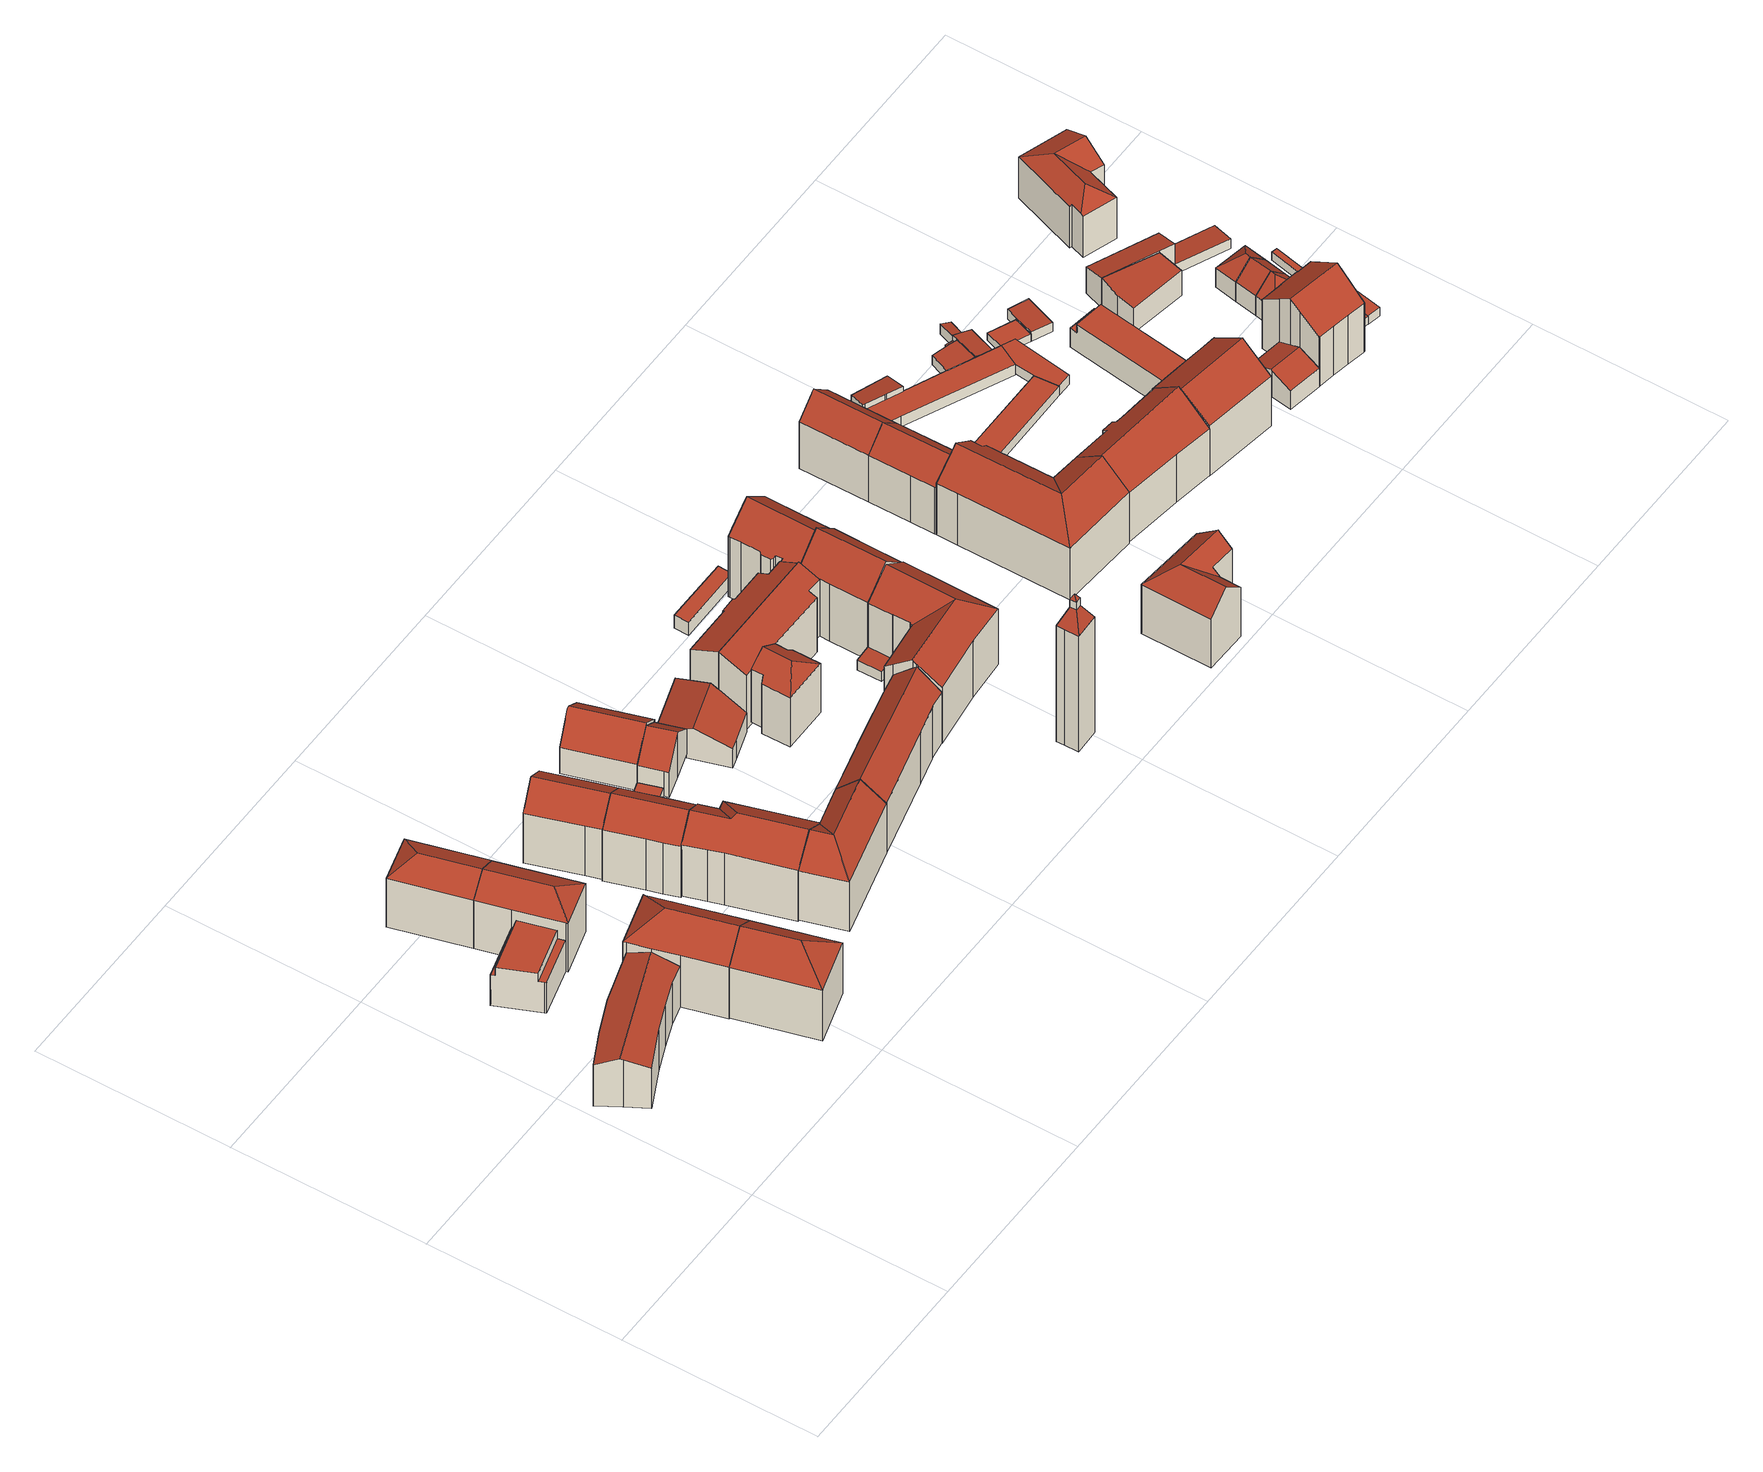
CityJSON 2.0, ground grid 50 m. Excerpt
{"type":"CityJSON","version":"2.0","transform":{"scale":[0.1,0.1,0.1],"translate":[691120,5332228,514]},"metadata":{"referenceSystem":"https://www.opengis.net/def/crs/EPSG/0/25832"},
"CityObjects":{
"building1":{"type":"Building","attributes":{"Gemeindeschluessel":"09162000","HoeheDach":"533.113","HoeheGrund":"517.909","Methode":"1000","NiedrigsteTraufeDesGebaeudes":"530.470","Geometrietyp2DReferenz":"3000","function":"31001_1000","roofType":"3100","measuredHeight":15.2,"storeysAboveGround":4},"geometry":[{"type":"MultiSurface","lod":"2","boundaries":[[[0,1,2,3,4,5,6,7,8,9,10]],[[11,5,4,12]],[[3,13,12,4]],[[11,12,13,14,15,16]],[[17,18,0,10]],[[7,19,20,8]],[[9,21,17,10]],[[2,14,13,3]],[[8,20,21,9]],[[18,17,21,20,19,22,16,15,23]],[[6,5,11,16,22]],[[22,19,7,6]],[[2,1,23,15,14]],[[18,23,1,0]]],"semantics":{"surfaces":[{"type":"GroundSurface"},{"type":"WallSurface"},{"type":"RoofSurface"}],"values":[0,1,1,2,1,1,1,1,1,2,1,1,1,1]}}]},
"building2":{"type":"Building","attributes":{"Gemeindeschluessel":"09162000","HoeheDach":"530.260","HoeheGrund":"517.990","Methode":"2000","NiedrigsteTraufeDesGebaeudes":"527.670","Geometrietyp2DReferenz":"3000","function":"31001_1000","roofType":"1000","measuredHeight":12.27,"storeysAboveGround":4},"geometry":[{"type":"MultiSurface","lod":"2","boundaries":[[[24,25,26,27]],[[28,29,30,31]],[[32,33,34,35]],[[24,27,30,29]],[[36,37,38,32,35]],[[39,37,36,40]],[[34,33,26,25]],[[41,31,30,27,26,33,32,38]],[[28,31,41,39,40]],[[41,38,37,39]],[[28,40,36,35,34,25,24,29]]],"semantics":{"surfaces":[{"type":"WallSurface"},{"type":"RoofSurface"},{"type":"GroundSurface"}],"values":[0,0,0,1,1,0,1,0,2,0,0]}}]},
"building3":{"type":"Building","attributes":{"Gemeindeschluessel":"09162000","HoeheDach":"539.944","HoeheGrund":"518.060","Methode":"1000","NiedrigsteTraufeDesGebaeudes":"534.088","Geometrietyp2DReferenz":"3000","function":"31001_1000","roofType":"3200","measuredHeight":21.88,"storeysAboveGround":5},"geometry":[{"type":"MultiSurface","lod":"2","boundaries":[[[42,43,44,45]],[[45,44,46,47,48]],[[49,50,43,42]],[[44,43,51,46]],[[52,49,42,45,48]],[[53,51,43,50]],[[53,54,47,46,51]],[[49,52,54,53,50]],[[52,48,47,54]]],"semantics":{"surfaces":[{"type":"RoofSurface"},{"type":"WallSurface"},{"type":"GroundSurface"}],"values":[0,0,1,0,1,1,1,2,1]}}]},
"building4":{"type":"Building","attributes":{"Gemeindeschluessel":"09162000","HoeheDach":"539.935","HoeheGrund":"517.911","Methode":"1000","NiedrigsteTraufeDesGebaeudes":"534.146","Geometrietyp2DReferenz":"3000","function":"31001_1000","roofType":"3200","measuredHeight":22.02,"storeysAboveGround":5},"geometry":[{"type":"MultiSurface","lod":"2","boundaries":[[[5,55,56,57]],[[58,59,7,6,5,57,60,61]],[[7,62,63,6]],[[59,64,62,7]],[[60,65,66,61]],[[58,47,64,59]],[[55,63,62,64,47,46,67,56]],[[6,63,55,5]],[[60,57,56,68,65]],[[46,66,65,68,67]],[[58,61,66,46,47]],[[67,68,56]]],"semantics":{"surfaces":[{"type":"WallSurface"},{"type":"GroundSurface"},{"type":"RoofSurface"}],"values":[0,1,0,0,0,0,2,0,0,2,0,2]}}]},
"building5":{"type":"Building","attributes":{"Gemeindeschluessel":"09162000","HoeheDach":"537.010","HoeheGrund":"517.970","Methode":"2000","NiedrigsteTraufeDesGebaeudes":"533.230","Geometrietyp2DReferenz":"3000","function":"31001_1000","roofType":"3200","measuredHeight":19.04,"storeysAboveGround":5},"geometry":[{"type":"MultiSurface","lod":"2","boundaries":[[[41,69,70,31]],[[71,72,73,74]],[[75,76,77,72,71]],[[73,78,79,80,74]],[[31,70,81,82]],[[70,69,76,83,80,79,81]],[[71,74,80,83,75]],[[77,76,69,41]],[[75,83,76]],[[82,81,79,78]],[[77,41,31,82,78,73,72]]],"semantics":{"surfaces":[{"type":"WallSurface"},{"type":"RoofSurface"},{"type":"GroundSurface"}],"values":[0,0,0,0,0,1,1,0,1,0,2]}}]},
"building6":{"type":"Building","attributes":{"Gemeindeschluessel":"09162000","HoeheDach":"536.960","HoeheGrund":"517.970","Methode":"2000","NiedrigsteTraufeDesGebaeudes":"533.330","Geometrietyp2DReferenz":"3000","function":"31001_1000","roofType":"3200","measuredHeight":18.99,"storeysAboveGround":5},"geometry":[{"type":"MultiSurface","lod":"2","boundaries":[[[82,81,84,85]],[[86,87,88,89]],[[90,85,84,91,92]],[[78,79,81,82]],[[73,90,92,88,87]],[[81,79,86,89,91,84]],[[78,73,87,86,79]],[[78,82,85,90,73]],[[89,88,92,91]]],"semantics":{"surfaces":[{"type":"WallSurface"},{"type":"RoofSurface"},{"type":"GroundSurface"}],"values":[0,1,0,0,0,1,0,2,1]}}]},
"building7":{"type":"Building","attributes":{"Gemeindeschluessel":"09162000","HoeheDach":"538.334","HoeheGrund":"517.650","Methode":"1000","NiedrigsteTraufeDesGebaeudes":"533.328","Geometrietyp2DReferenz":"3000","function":"31001_1000","roofType":"3100","measuredHeight":20.68,"storeysAboveGround":5},"geometry":[{"type":"MultiSurface","lod":"2","boundaries":[[[93,94,95,96,97,98]],[[99,100,93,98,101]],[[94,102,103,95]],[[104,103,102,100,99,105,106]],[[107,108,101,98,97]],[[99,101,108,105]],[[93,100,102,94]],[[104,96,95,103]],[[107,106,105,108]],[[97,96,104,106,107]]],"semantics":{"surfaces":[{"type":"RoofSurface"},{"type":"WallSurface"},{"type":"GroundSurface"}],"values":[0,1,1,2,0,1,1,1,1,1]}}]},
"building8":{"type":"Building","attributes":{"Gemeindeschluessel":"09162000","HoeheDach":"538.383","HoeheGrund":"517.140","Methode":"1000","NiedrigsteTraufeDesGebaeudes":"533.316","Geometrietyp2DReferenz":"3000","function":"31001_9998","roofType":"3100","measuredHeight":21.24,"storeysAboveGround":5},"geometry":[{"type":"MultiSurface","lod":"2","boundaries":[[[109,110,111,112]],[[113,114,115,116]],[[116,117,118,109,112,119,120,121,113]],[[121,122,114,113]],[[112,111,123,119]],[[124,123,111,110,125,107,126]],[[119,123,124,127,120]],[[117,107,125,118]],[[118,125,110,109]],[[116,115,126,107,117]],[[114,122,127,124,126,115]],[[120,127,122,121]]],"semantics":{"surfaces":[{"type":"WallSurface"},{"type":"GroundSurface"},{"type":"RoofSurface"}],"values":[0,0,1,0,0,2,0,0,0,0,2,0]}}]},
"building9":{"type":"Building","attributes":{"Gemeindeschluessel":"09162000","HoeheDach":"539.183","HoeheGrund":"517.610","Methode":"2000","NiedrigsteTraufeDesGebaeudes":"533.599","Geometrietyp2DReferenz":"3000","function":"31001_1000","roofType":"3100","measuredHeight":21.57,"storeysAboveGround":5},"geometry":[{"type":"MultiSurface","lod":"2","boundaries":[[[128,129,130,131,132]],[[133,134,135,136,137]],[[128,132,135,134]],[[138,139,140,137,136]],[[133,137,140,141]],[[142,131,130,143,144]],[[138,136,135,132,131,142]],[[145,146,147,148]],[[149,145,148,150,151,129,128,134,133,141]],[[152,147,146,153,139,138,142,144]],[[149,153,146,145]],[[149,141,140,139,153]],[[152,150,148,147]],[[151,143,130,129]],[[151,150,152,144,143]]],"semantics":{"surfaces":[{"type":"WallSurface"},{"type":"RoofSurface"},{"type":"GroundSurface"}],"values":[0,0,0,1,0,1,1,0,2,1,0,0,0,0,0]}}]},
"building10":{"type":"Building","attributes":{"Gemeindeschluessel":"09162000","HoeheDach":"539.230","HoeheGrund":"518.020","Methode":"1000","NiedrigsteTraufeDesGebaeudes":"533.590","Geometrietyp2DReferenz":"3000","function":"31001_1000","roofType":"3100","measuredHeight":21.21,"storeysAboveGround":5},"geometry":[{"type":"MultiSurface","lod":"2","boundaries":[[[154,155,156,157,158]],[[159,160,161]],[[162,163,154,158]],[[157,156,160,159]],[[163,164,165,155,154]],[[156,155,165,164,166,161,160]],[[167,159,161,166]],[[164,163,162,167,166]],[[157,159,167,162,158]]],"semantics":{"surfaces":[{"type":"WallSurface"},{"type":"RoofSurface"},{"type":"GroundSurface"}],"values":[0,1,0,1,2,0,1,0,1]}}]},
"building11":{"type":"Building","attributes":{"Gemeindeschluessel":"09162000","HoeheDach":"519.822","HoeheGrund":"517.270","Methode":"1000","NiedrigsteTraufeDesGebaeudes":"519.822","Geometrietyp2DReferenz":"3000","function":"31001_2000","roofType":"1000","measuredHeight":2.55},"geometry":[{"type":"MultiSurface","lod":"2","boundaries":[[[168,169,170,171]],[[172,171,170,173]],[[174,173,170,169]],[[175,174,169,168]],[[172,175,168,171]],[[172,173,174,175]]],"semantics":{"surfaces":[{"type":"WallSurface"},{"type":"GroundSurface"},{"type":"RoofSurface"}],"values":[0,1,0,2,0,0]}}]},
"building12":{"type":"Building","attributes":{"Gemeindeschluessel":"09162000","HoeheDach":"531.008","HoeheGrund":"517.230","Methode":"1000","NiedrigsteTraufeDesGebaeudes":"525.062","Geometrietyp2DReferenz":"3000","function":"31001_9998","roofType":"3100","measuredHeight":13.78,"storeysAboveGround":2},"geometry":[{"type":"MultiSurface","lod":"2","boundaries":[[[176,177,178,179,180]],[[181,182,183,176,180,184,185,186]],[[185,187,188,186]],[[186,188,189,181]],[[180,179,190,184]],[[183,191,177,176]],[[182,192,191,183]],[[184,190,187,185]],[[187,190,179,178,193,189,188]],[[178,177,191,192,193]],[[181,189,193,192,182]]],"semantics":{"surfaces":[{"type":"WallSurface"},{"type":"GroundSurface"},{"type":"RoofSurface"}],"values":[0,1,0,0,0,0,0,0,2,2,0]}}]},
"building13":{"type":"Building","attributes":{"Gemeindeschluessel":"09162000","HoeheDach":"531.625","HoeheGrund":"517.260","Methode":"1000","NiedrigsteTraufeDesGebaeudes":"525.480","Geometrietyp2DReferenz":"3000","function":"31001_1000","roofType":"3100","measuredHeight":14.37,"storeysAboveGround":2},"geometry":[{"type":"MultiSurface","lod":"2","boundaries":[[[194,195,196,197,198,199,200]],[[201,196,195,202]],[[197,203,204,205,198]],[[206,203,197,196,201]],[[170,194,200,207]],[[208,204,203,206]],[[209,199,198,205,210]],[[207,200,199,209]],[[209,210,208,206,201,202,170,207]],[[202,195,194,170]],[[210,205,204,208]]],"semantics":{"surfaces":[{"type":"RoofSurface"},{"type":"WallSurface"},{"type":"GroundSurface"}],"values":[0,1,0,1,1,1,1,1,2,1,1]}}]},
"building14":{"type":"Building","attributes":{"Gemeindeschluessel":"09162000","HoeheDach":"539.197","HoeheGrund":"517.860","Methode":"1000","NiedrigsteTraufeDesGebaeudes":"533.689","Geometrietyp2DReferenz":"3000","function":"31001_1000","roofType":"3100","measuredHeight":21.34,"storeysAboveGround":5},"geometry":[{"type":"MultiSurface","lod":"2","boundaries":[[[211,156,212,213,214,215,216,217,218,219,220,221]],[[222,223,214,213,224]],[[222,224,225,226]],[[227,221,220,228]],[[229,230,231,225,224,213,212]],[[232,216,215,233]],[[234,231,230,235]],[[236,217,216,232]],[[237,238,239,227,228,240,241,236,232,233,223,222,226,234,235]],[[240,219,218,241]],[[233,215,214,223]],[[212,156,238,237,229]],[[241,218,217,236]],[[211,239,238,156]],[[229,237,235,230]],[[228,220,219,240]],[[226,225,231,234]],[[239,211,221,227]]],"semantics":{"surfaces":[{"type":"RoofSurface"},{"type":"WallSurface"},{"type":"GroundSurface"}],"values":[0,1,1,1,0,1,1,1,2,1,1,1,1,1,1,1,1,1]}}]},
"building15":{"type":"Building","attributes":{"Gemeindeschluessel":"09162000","HoeheDach":"525.820","HoeheGrund":"515.990","Methode":"1000","NiedrigsteTraufeDesGebaeudes":"521.916","Geometrietyp2DReferenz":"3000","function":"31001_2000","roofType":"3100","measuredHeight":9.83},"geometry":[{"type":"MultiSurface","lod":"2","boundaries":[[[242,243,244,245]],[[246,247,248,249,250]],[[250,249,251,252]],[[253,254,247,246]],[[255,256,257,258,259]],[[252,251,243,242]],[[260,261,254,253]],[[245,244,256,255]],[[247,254,261,258,257,248]],[[249,248,257,256,244,243,251]],[[259,258,261,260]],[[255,259,260,253,246,250,252,242,245]]],"semantics":{"surfaces":[{"type":"WallSurface"},{"type":"RoofSurface"},{"type":"GroundSurface"}],"values":[0,0,0,0,0,0,0,0,1,1,0,2]}}]},
"building16":{"type":"Building","attributes":{"Gemeindeschluessel":"09162000","HoeheDach":"537.400","HoeheGrund":"517.467","Methode":"2000","NiedrigsteTraufeDesGebaeudes":"533.034","Geometrietyp2DReferenz":"3000","function":"31001_9998","roofType":"3200","measuredHeight":19.93,"storeysAboveGround":4},"geometry":[{"type":"MultiSurface","lod":"2","boundaries":[[[262,263,264,265]],[[266,267,268,269]],[[270,271,272,264,263,273,274]],[[275,276,272,271,277]],[[278,273,263,262]],[[279,270,274,280]],[[275,277,281,282]],[[278,283,280,274,273]],[[283,269,268,279,280]],[[265,264,272,276]],[[283,278,262,265,276,275,282,266,269]],[[282,281,267,266]],[[279,268,267,281,277,271,270]]],"semantics":{"surfaces":[{"type":"WallSurface"},{"type":"RoofSurface"},{"type":"GroundSurface"}],"values":[0,0,1,0,0,1,0,0,0,0,2,0,1]}}]},
"building17":{"type":"Building","attributes":{"Gemeindeschluessel":"09162000","HoeheDach":"563.070","HoeheGrund":"517.800","Methode":"2000","NiedrigsteTraufeDesGebaeudes":"554.370","Geometrietyp2DReferenz":"3000","function":"31001_2000","roofType":"2100","measuredHeight":45.27},"geometry":[{"type":"MultiSurface","lod":"2","boundaries":[[[284,285,286,287]],[[288,289,290,291,292]],[[293,294,295,296]],[[297,295,294]],[[298,299,296,286,285,300]],[[284,301,288,292,300,285]],[[301,284,287,293,302,303]],[[299,304,302,293,296]],[[305,295,297]],[[305,297,306]],[[290,289,303,302,304]],[[298,300,292,291]],[[301,303,289,288]],[[306,297,294]],[[286,305,306,287]],[[296,295,305,286]],[[287,306,294,293]],[[299,298,291,290,304]]],"semantics":{"surfaces":[{"type":"RoofSurface"},{"type":"GroundSurface"},{"type":"WallSurface"}],"values":[0,1,2,0,0,2,0,0,0,0,2,2,2,0,2,2,2,2]}}]},
"building18":{"type":"Building","attributes":{"Gemeindeschluessel":"09162000","HoeheDach":"541.464","HoeheGrund":"516.704","Methode":"2000","NiedrigsteTraufeDesGebaeudes":"533.825","Geometrietyp2DReferenz":"3000","function":"31001_9998","roofType":"3100","measuredHeight":24.76,"storeysAboveGround":4},"geometry":[{"type":"MultiSurface","lod":"2","boundaries":[[[307,308,309,310]],[[311,312,313,314,315,316,317,318,319]],[[320,321,322,323]],[[315,320,316]],[[324,314,313,325]],[[325,313,312,326]],[[311,319,327,328,329]],[[324,321,320,315,314]],[[327,319,318,330]],[[308,307,331,332]],[[326,312,311,329]],[[333,334,323,322]],[[308,332,333,322,321,324,325,326,329,328,327,330,335,336,309]],[[336,337,310,309]],[[338,317,316]],[[339,337,336,335,330,318,317,338]],[[333,332,331,340,334]],[[340,331,307,310,337,339]],[[340,339,338,316,320,323,334]]],"semantics":{"surfaces":[{"type":"WallSurface"},{"type":"RoofSurface"},{"type":"GroundSurface"}],"values":[0,1,0,0,0,0,0,0,0,0,0,0,2,0,0,0,0,1,1]}}]},
"building19":{"type":"Building","attributes":{"Gemeindeschluessel":"09162000","HoeheDach":"540.754","HoeheGrund":"517.600","Methode":"2000","NiedrigsteTraufeDesGebaeudes":"520.683","Geometrietyp2DReferenz":"3000","function":"31001_9998","roofType":"3100","measuredHeight":23.15,"storeysAboveGround":5},"geometry":[{"type":"MultiSurface","lod":"2","boundaries":[[[341,342,343,344,345,346,347]],[[348,349,350,351]],[[352,353,341,349]],[[354,355,356,347,346]],[[352,349,348,357]],[[358,359,360,361,362,363]],[[364,342,365,366]],[[367,368,369,370,371,372]],[[364,366,373,374]],[[375,376,377,378]],[[379,380,373,366,365,381]],[[357,358,363,353,352]],[[354,346,345,382]],[[348,351,375,378,355,354,382,383,380,379,368,367,359,358,357]],[[345,344,383,382]],[[350,349,341,347,356,377,376]],[[378,377,356,355]],[[353,363,362,370,369,381,365,342,341]],[[380,383,344,343,374,373]],[[381,369,368,379]],[[350,376,375,351]],[[371,361,360,372]],[[367,372,360,359]],[[374,343,342,364]],[[371,370,362,361]]],"semantics":{"surfaces":[{"type":"RoofSurface"},{"type":"WallSurface"},{"type":"GroundSurface"}],"values":[0,1,0,1,1,1,1,1,0,1,1,1,1,2,1,0,1,0,1,1,1,0,1,1,1]}}]},
"building20":{"type":"Building","attributes":{"Gemeindeschluessel":"09162000","HoeheDach":"540.315","HoeheGrund":"514.930","Methode":"2000","NiedrigsteTraufeDesGebaeudes":"532.995","Geometrietyp2DReferenz":"3000","function":"31001_1000","roofType":"3100","measuredHeight":25.39,"storeysAboveGround":4},"geometry":[{"type":"MultiSurface","lod":"2","boundaries":[[[384,385,386,387]],[[388,389,390,391,392,393]],[[394,395,396,397]],[[387,386,398,399]],[[400,401,402,403]],[[404,405,406,407]],[[397,396,408,409]],[[410,411,412,413]],[[384,409,408,414,385]],[[415,416,417,400,403,418,419,404,407,389,388,420,421,422,423,424,410,413,394,397,409,384,387,399]],[[417,318,401,400]],[[419,425,405,404]],[[426,415,399,398]],[[407,406,390,389]],[[403,402,427,418]],[[428,423,422,429]],[[413,412,395,394]],[[421,430,429,422]],[[431,414,408,396,395,412,411,432,428,429,430,433,393,392,434]],[[423,428,432,424]],[[416,415,426,431,434,435,318,417]],[[420,433,430,421]],[[431,426,398,386,385,414]],[[388,393,433,420]],[[392,391,435,434]],[[435,391,390,406,405,425,427,402,401,318]],[[424,432,411,410]],[[418,427,425,419]]],"semantics":{"surfaces":[{"type":"WallSurface"},{"type":"GroundSurface"},{"type":"RoofSurface"}],"values":[0,0,0,0,0,0,0,0,0,1,0,0,0,0,0,0,0,0,2,0,0,0,2,0,0,2,0,0]}}]},
"building21":{"type":"Building","attributes":{"Gemeindeschluessel":"09162000","HoeheDach":"520.960","HoeheGrund":"516.952","Methode":"2000","NiedrigsteTraufeDesGebaeudes":"520.960","Geometrietyp2DReferenz":"3000","function":"31001_2000","roofType":"1000","measuredHeight":4.01},"geometry":[{"type":"MultiSurface","lod":"2","boundaries":[[[436,437,438,439]],[[440,441,442,443]],[[443,442,444,445]],[[446,438,437,444,442,441]],[[439,438,446,447]],[[445,444,437,436]],[[440,443,445,436,439,447]],[[447,446,441,440]]],"semantics":{"surfaces":[{"type":"WallSurface"},{"type":"RoofSurface"},{"type":"GroundSurface"}],"values":[0,0,0,1,0,0,2,0]}}]},
"building22":{"type":"Building","attributes":{"Gemeindeschluessel":"09162000","HoeheDach":"538.352","HoeheGrund":"517.740","Methode":"2000","NiedrigsteTraufeDesGebaeudes":"533.084","Geometrietyp2DReferenz":"3000","function":"31001_9998","roofType":"3100","measuredHeight":20.61,"storeysAboveGround":5},"geometry":[{"type":"MultiSurface","lod":"2","boundaries":[[[448,449,450,451]],[[452,453,454,455]],[[448,451,456,457,458,454,453,459]],[[460,461,462,450,449,463]],[[464,457,456,462,461]],[[458,457,464,465,466]],[[465,460,455,466]],[[455,454,458,466]],[[465,464,461,460]],[[460,463,467,452,455]],[[453,452,467,459]],[[448,459,467,463,449]],[[462,456,451,450]]],"semantics":{"surfaces":[{"type":"WallSurface"},{"type":"GroundSurface"},{"type":"RoofSurface"}],"values":[0,0,1,2,0,0,2,0,2,2,0,0,0]}}]},
"building23":{"type":"Building","attributes":{"Gemeindeschluessel":"09162000","HoeheDach":"539.684","HoeheGrund":"517.530","Methode":"1000","NiedrigsteTraufeDesGebaeudes":"533.676","Geometrietyp2DReferenz":"3000","function":"31001_9998","roofType":"3100","measuredHeight":22.15,"storeysAboveGround":5},"geometry":[{"type":"MultiSurface","lod":"2","boundaries":[[[468,469,470,471,472]],[[473,474,475,476]],[[477,478,479,480]],[[472,471,481,475,474,482,483,484]],[[468,472,485,486,487,488]],[[489,490,469,468,488]],[[480,479,491,492]],[[493,492,491,484,483]],[[493,483,482,494]],[[489,495,496,497,498,477,480,492,493,494,473,476,499,500,490]],[[489,488,487,495]],[[469,490,500,470]],[[498,501,478,477]],[[495,487,486,496]],[[501,498,497,485]],[[476,475,481,499]],[[471,470,500,499,481]],[[472,484,491,479,478,501,485]],[[485,497,496,486]],[[494,482,474,473]]],"semantics":{"surfaces":[{"type":"RoofSurface"},{"type":"WallSurface"},{"type":"GroundSurface"}],"values":[0,1,1,0,0,1,1,1,1,2,1,1,1,1,1,1,1,0,1,1]}}]},
"building24":{"type":"Building","attributes":{"Gemeindeschluessel":"09162000","HoeheDach":"537.575","HoeheGrund":"517.480","Methode":"1000","NiedrigsteTraufeDesGebaeudes":"532.263","Geometrietyp2DReferenz":"3000","function":"31001_9998","roofType":"3100","measuredHeight":20.09,"storeysAboveGround":5},"geometry":[{"type":"MultiSurface","lod":"2","boundaries":[[[502,503,504,505,506,507]],[[508,509,510,493]],[[492,511,512,480]],[[480,512,502,507,477]],[[513,514,509,508]],[[515,505,504,516]],[[516,517,513,508,493,492,480,477,518,515]],[[493,510,511,492]],[[512,511,510,509,514,519,503,502]],[[517,519,514,513]],[[516,504,503,519,517]],[[477,507,506,518]],[[518,506,505,515]]],"semantics":{"surfaces":[{"type":"RoofSurface"},{"type":"WallSurface"},{"type":"GroundSurface"}],"values":[0,1,1,1,1,1,2,1,0,1,1,1,1]}}]},
"building25":{"type":"Building","attributes":{"Gemeindeschluessel":"09162000","HoeheDach":"537.573","HoeheGrund":"517.500","Methode":"1000","NiedrigsteTraufeDesGebaeudes":"532.222","Geometrietyp2DReferenz":"3000","function":"31001_9998","roofType":"3100","measuredHeight":20.07,"storeysAboveGround":5},"geometry":[{"type":"MultiSurface","lod":"2","boundaries":[[[503,520,521,522,523]],[[524,521,520,525,526]],[[524,526,517,516,527]],[[526,525,528,517]],[[516,523,522,527]],[[517,528,503,523,516]],[[528,525,520,503]],[[527,522,521,524]]],"semantics":{"surfaces":[{"type":"RoofSurface"},{"type":"WallSurface"},{"type":"GroundSurface"}],"values":[0,1,2,1,1,1,0,1]}}]},
"building26":{"type":"Building","attributes":{"Gemeindeschluessel":"09162000","HoeheDach":"539.770","HoeheGrund":"517.960","Methode":"2000","NiedrigsteTraufeDesGebaeudes":"532.703","Geometrietyp2DReferenz":"3000","function":"31001_9998","roofType":"3100","measuredHeight":21.81,"storeysAboveGround":5},"geometry":[{"type":"MultiSurface","lod":"2","boundaries":[[[529,530,531,532]],[[533,534,535,536]],[[537,532,531,538,539]],[[540,541,536,535]],[[542,543,487,544]],[[544,487,488,545]],[[546,469,547,548]],[[534,533,530,529]],[[541,547,469,549,538,531,530,533,536]],[[550,551,543,542]],[[541,540,548,547]],[[552,539,538,549,488,487,543,551]],[[537,553,550,542,544,545,546,548,540,535,534,529,532]],[[552,553,537,539]],[[546,545,488,549,469]],[[553,552,551,550]]],"semantics":{"surfaces":[{"type":"WallSurface"},{"type":"RoofSurface"},{"type":"GroundSurface"}],"values":[0,0,0,0,0,0,0,0,1,0,0,1,2,0,0,0]}}]},
"building27":{"type":"Building","attributes":{"Gemeindeschluessel":"09162000","HoeheDach":"522.132","HoeheGrund":"517.450","Methode":"1000","NiedrigsteTraufeDesGebaeudes":"520.626","Geometrietyp2DReferenz":"3000","function":"31001_2000","roofType":"2100","measuredHeight":4.68},"geometry":[{"type":"MultiSurface","lod":"2","boundaries":[[[554,555,556,557,558,559,560,561]],[[559,562,563,560]],[[564,565,566,563,562,567,568,569]],[[555,564,569,556]],[[564,555,554,565]],[[561,566,565,554]],[[556,569,568,557]],[[557,568,567,558]],[[558,567,562,559]],[[560,563,566,561]]],"semantics":{"surfaces":[{"type":"GroundSurface"},{"type":"WallSurface"},{"type":"RoofSurface"}],"values":[0,1,2,1,1,1,1,1,1,1]}}]},
"building28":{"type":"Building","attributes":{"Gemeindeschluessel":"09162000","HoeheDach":"520.535","HoeheGrund":"517.610","Methode":"1000","NiedrigsteTraufeDesGebaeudes":"520.535","Geometrietyp2DReferenz":"3000","function":"31001_2000","roofType":"1000","measuredHeight":2.92},"geometry":[{"type":"MultiSurface","lod":"2","boundaries":[[[570,571,572,573]],[[574,575,576,577]],[[570,575,574,571]],[[577,572,571,574]],[[575,570,573,576]],[[576,573,572,577]]],"semantics":{"surfaces":[{"type":"RoofSurface"},{"type":"GroundSurface"},{"type":"WallSurface"}],"values":[0,1,2,2,2,2]}}]},
"building29":{"type":"Building","attributes":{"Gemeindeschluessel":"09162000","HoeheDach":"520.562","HoeheGrund":"517.330","Methode":"1000","NiedrigsteTraufeDesGebaeudes":"520.562","Geometrietyp2DReferenz":"3000","function":"31001_2000","roofType":"1000","measuredHeight":3.23},"geometry":[{"type":"MultiSurface","lod":"2","boundaries":[[[578,579,580,581]],[[582,583,579,578]],[[584,585,586,587]],[[588,589,590,591]],[[581,580,592,593]],[[594,595,596,597]],[[595,591,590,596]],[[598,592,580,579,583,586,585,597,596,590,589]],[[599,593,592,598]],[[599,588,591,595,594,584,587,582,578,581,593]],[[587,586,583,582]],[[594,597,585,584]],[[588,599,598,589]]],"semantics":{"surfaces":[{"type":"WallSurface"},{"type":"RoofSurface"},{"type":"GroundSurface"}],"values":[0,0,0,0,0,0,0,1,0,2,0,0,0]}}]},
"building30":{"type":"Building","attributes":{"Gemeindeschluessel":"09162000","HoeheDach":"539.503","HoeheGrund":"517.950","Methode":"1000","NiedrigsteTraufeDesGebaeudes":"533.550","Geometrietyp2DReferenz":"3000","function":"31001_1000","roofType":"3100","measuredHeight":21.55,"storeysAboveGround":5},"geometry":[{"type":"MultiSurface","lod":"2","boundaries":[[[600,601,602,603]],[[603,602,604,605]],[[606,607,608,609]],[[603,605,610,611,600]],[[604,612,613,610,605]],[[614,601,600,611]],[[604,602,601,614,615,608,607,616,612]],[[615,617,609,608]],[[617,611,610,613,618,606,609]],[[616,618,613,612]],[[617,615,614,611]],[[607,606,618,616]]],"semantics":{"surfaces":[{"type":"WallSurface"},{"type":"RoofSurface"},{"type":"GroundSurface"}],"values":[0,0,0,1,0,0,2,0,1,0,0,0]}}]},
"building31":{"type":"Building","attributes":{"Gemeindeschluessel":"09162000","HoeheDach":"520.775","HoeheGrund":"517.230","Methode":"2000","NiedrigsteTraufeDesGebaeudes":"519.200","Geometrietyp2DReferenz":"3000","function":"31001_2000","roofType":"1000","measuredHeight":3.54},"geometry":[{"type":"MultiSurface","lod":"2","boundaries":[[[619,620,621,622,623]],[[624,625,626,627]],[[627,626,628,629]],[[630,631,632,633,624,627,629]],[[633,620,619,634,625,624]],[[631,622,621,632]],[[623,635,634,619]],[[625,634,635,636,628,626]],[[629,628,636,630]],[[632,621,620,633]],[[630,636,635,623,622,631]]],"semantics":{"surfaces":[{"type":"RoofSurface"},{"type":"WallSurface"},{"type":"GroundSurface"}],"values":[0,1,1,2,1,1,1,0,1,1,1]}}]},
"building32":{"type":"Building","attributes":{"Gemeindeschluessel":"09162000","HoeheDach":"520.580","HoeheGrund":"517.680","Methode":"1000","NiedrigsteTraufeDesGebaeudes":"520.580","Geometrietyp2DReferenz":"3000","function":"31001_2000","roofType":"1000","measuredHeight":2.9},"geometry":[{"type":"MultiSurface","lod":"2","boundaries":[[[637,598,592,638]],[[639,640,598,637]],[[641,642,640,639]],[[638,592,643,644]],[[642,645,646,643,592,598,640]],[[639,637,638,644,647,648,641]],[[647,646,645,648]],[[644,643,646,647]],[[648,645,642,641]]],"semantics":{"surfaces":[{"type":"WallSurface"},{"type":"RoofSurface"},{"type":"GroundSurface"}],"values":[0,0,0,0,1,2,0,0,0]}}]},
"building33":{"type":"Building","attributes":{"Gemeindeschluessel":"09162000","HoeheDach":"521.011","HoeheGrund":"517.290","Methode":"2000","NiedrigsteTraufeDesGebaeudes":"519.620","Geometrietyp2DReferenz":"3000","function":"31001_2000","roofType":"2100","measuredHeight":3.72},"geometry":[{"type":"MultiSurface","lod":"2","boundaries":[[[649,650,651,652]],[[581,653,654,578]],[[652,655,656,649]],[[578,654,657,658]],[[658,657,650,649,659]],[[659,649,656,660]],[[661,662,653,581]],[[663,664,661,581,578,658,659,660]],[[664,651,662,661]],[[660,656,655,663]],[[653,662,651,650,657,654]],[[663,655,652,651,664]]],"semantics":{"surfaces":[{"type":"WallSurface"},{"type":"RoofSurface"},{"type":"GroundSurface"}],"values":[0,0,1,0,0,0,0,2,0,0,1,0]}}]},
"building34":{"type":"Building","attributes":{"Gemeindeschluessel":"09162000","HoeheDach":"526.872","HoeheGrund":"518.330","Methode":"2000","NiedrigsteTraufeDesGebaeudes":"524.230","Geometrietyp2DReferenz":"3000","function":"31001_1000","roofType":"1000","measuredHeight":8.54,"storeysAboveGround":3},"geometry":[{"type":"MultiSurface","lod":"2","boundaries":[[[665,666,667,668]],[[669,670,671,672]],[[673,671,670,674]],[[668,669,672,665]],[[667,675,674,670,669,668]],[[666,676,675,667]],[[665,672,671,673,676,666]],[[674,675,676,673]]],"semantics":{"surfaces":[{"type":"GroundSurface"},{"type":"RoofSurface"},{"type":"WallSurface"}],"values":[0,1,2,2,2,2,2,1]}}]},
"building35":{"type":"Building","attributes":{"Gemeindeschluessel":"09162000","HoeheDach":"519.832","HoeheGrund":"517.530","Methode":"1000","NiedrigsteTraufeDesGebaeudes":"519.832","Geometrietyp2DReferenz":"3000","function":"31001_2000","roofType":"1000","measuredHeight":2.3},"geometry":[{"type":"MultiSurface","lod":"2","boundaries":[[[677,678,679,680]],[[681,682,678,677]],[[680,679,683,684]],[[685,681,677,680,684]],[[683,679,678,682,686]],[[684,683,686,685]],[[685,686,682,681]]],"semantics":{"surfaces":[{"type":"WallSurface"},{"type":"GroundSurface"},{"type":"RoofSurface"}],"values":[0,0,0,1,2,0,0]}}]},
"building36":{"type":"Building","attributes":{"Gemeindeschluessel":"09162000","HoeheDach":"526.363","HoeheGrund":"518.050","Methode":"1000","NiedrigsteTraufeDesGebaeudes":"523.809","Geometrietyp2DReferenz":"3000","function":"31001_1000","roofType":"3100","measuredHeight":8.31,"storeysAboveGround":2},"geometry":[{"type":"MultiSurface","lod":"2","boundaries":[[[687,688,689,690,691,692,693]],[[688,687,694]],[[695,696,691,690,697]],[[694,687,693,698]],[[699,689,688,694]],[[697,700,701,695]],[[695,701,702,696]],[[700,699,694,698,703,702,701]],[[698,693,692,703]],[[699,700,697,690,689]],[[702,703,692,691,696]]],"semantics":{"surfaces":[{"type":"RoofSurface"},{"type":"WallSurface"},{"type":"GroundSurface"}],"values":[0,1,0,1,1,1,1,2,1,1,1]}}]},
"building37":{"type":"Building","attributes":{"Gemeindeschluessel":"09162000","HoeheDach":"520.522","HoeheGrund":"517.450","Methode":"2000","NiedrigsteTraufeDesGebaeudes":"520.223","Geometrietyp2DReferenz":"3000","function":"31001_2000","roofType":"1000","measuredHeight":3.07},"geometry":[{"type":"MultiSurface","lod":"2","boundaries":[[[704,705,706,707]],[[708,709,710,711]],[[707,706,712,713]],[[705,704,711,710]],[[711,704,707,713,708]],[[705,710,709,712,706]],[[713,712,709,708]]],"semantics":{"surfaces":[{"type":"WallSurface"},{"type":"GroundSurface"},{"type":"RoofSurface"}],"values":[0,0,0,0,1,2,0]}}]},
"building38":{"type":"Building","attributes":{"Gemeindeschluessel":"09162000","HoeheDach":"539.710","HoeheGrund":"518.080","Methode":"2000","NiedrigsteTraufeDesGebaeudes":"533.502","Geometrietyp2DReferenz":"3000","function":"31001_1000","roofType":"3100","measuredHeight":21.63,"storeysAboveGround":5},"geometry":[{"type":"MultiSurface","lod":"2","boundaries":[[[714,715,716,717]],[[718,719,720,721]],[[722,723,724,725]],[[726,720,719,727,728,716,715,729,730,731]],[[732,733,734,735]],[[736,728,727,737]],[[738,730,729,739]],[[722,725,732,735,740,741,742,743,744,745,738,739,714,717,736,737,718,721]],[[722,721,720,726,723]],[[737,727,719,718]],[[735,734,746,740]],[[742,747,748,743]],[[717,716,728,736]],[[740,746,749,741]],[[726,731,750,751,748,747,749,746,734,733,724,723]],[[739,729,715,714]],[[741,749,747,742]],[[750,745,744,751]],[[743,748,751,744]],[[738,745,750,731,730]],[[725,724,733,732]]],"semantics":{"surfaces":[{"type":"WallSurface"},{"type":"RoofSurface"},{"type":"GroundSurface"}],"values":[0,0,0,1,0,0,0,2,0,0,0,0,0,0,1,0,0,0,0,0,0]}}]},
"building39":{"type":"Building","attributes":{"Gemeindeschluessel":"09162000","HoeheDach":"527.090","HoeheGrund":"517.800","Methode":"1000","NiedrigsteTraufeDesGebaeudes":"525.712","Geometrietyp2DReferenz":"3000","function":"31001_2000","roofType":"9999","measuredHeight":9.29,"storeysAboveGround":2},"geometry":[{"type":"MultiSurface","lod":"2","boundaries":[[[752,753,754,755]],[[756,757,753,752,758]],[[757,756,759,760]],[[757,760,754,753]],[[756,758,761,759]],[[759,761,755,754,760]],[[758,752,755,761]]],"semantics":{"surfaces":[{"type":"WallSurface"},{"type":"GroundSurface"},{"type":"RoofSurface"}],"values":[0,1,0,0,0,2,0]}}]},
"building40":{"type":"Building","attributes":{"Gemeindeschluessel":"09162000","HoeheDach":"527.217","HoeheGrund":"517.565","Methode":"2000","NiedrigsteTraufeDesGebaeudes":"525.803","Geometrietyp2DReferenz":"3000","function":"31001_2000","roofType":"2100","measuredHeight":9.65,"storeysAboveGround":3},"geometry":[{"type":"MultiSurface","lod":"2","boundaries":[[[762,763,764,765,766]],[[767,765,764,768]],[[768,764,763,769]],[[769,763,762,770]],[[771,766,765,767]],[[771,767,768,769,770]],[[770,762,766,771]]],"semantics":{"surfaces":[{"type":"RoofSurface"},{"type":"WallSurface"},{"type":"GroundSurface"}],"values":[0,1,1,1,1,2,1]}}]},
"building41":{"type":"Building","attributes":{"Gemeindeschluessel":"09162000","HoeheDach":"528.470","HoeheGrund":"518.000","Methode":"2000","NiedrigsteTraufeDesGebaeudes":"521.896","Geometrietyp2DReferenz":"3000","function":"31001_9998","roofType":"3200","measuredHeight":10.47,"storeysAboveGround":2},"geometry":[{"type":"MultiSurface","lod":"2","boundaries":[[[772,773,774,775]],[[776,777,778,779]],[[780,781,782,783,784]],[[785,783,782,786]],[[777,787,788,785,786,778]],[[773,776,779,774]],[[781,789,779,778,786,782]],[[775,774,779,789]],[[780,784,788,790]],[[772,775,789,781,780,790,791]],[[790,788,787,791]],[[772,791,787,777,776,773]],[[788,784,783,785]]],"semantics":{"surfaces":[{"type":"WallSurface"},{"type":"RoofSurface"},{"type":"GroundSurface"}],"values":[0,0,0,1,1,1,0,0,0,2,0,0,1]}}]},
"building42":{"type":"Building","attributes":{"Gemeindeschluessel":"09162000","HoeheDach":"520.671","HoeheGrund":"518.194","Methode":"1000","NiedrigsteTraufeDesGebaeudes":"520.671","Geometrietyp2DReferenz":"3000","function":"51009_1610","roofType":"1000","measuredHeight":2.48},"geometry":[{"type":"MultiSurface","lod":"2","boundaries":[[[792,793,794,795]],[[796,797,798,792,795,799,800]],[[796,801,802,797]],[[795,794,803,799]],[[797,802,804,798]],[[800,805,801,796]],[[805,803,794,793,804,802,801]],[[798,804,793,792]],[[799,803,805,800]]],"semantics":{"surfaces":[{"type":"WallSurface"},{"type":"GroundSurface"},{"type":"RoofSurface"}],"values":[0,1,0,0,0,0,2,0,0]}}]},
"building43":{"type":"Building","attributes":{"Gemeindeschluessel":"09162000","HoeheDach":"528.470","HoeheGrund":"518.000","Methode":"2000","NiedrigsteTraufeDesGebaeudes":"524.059","Geometrietyp2DReferenz":"3000","function":"31001_9998","roofType":"3100","measuredHeight":10.47,"storeysAboveGround":2},"geometry":[{"type":"MultiSurface","lod":"2","boundaries":[[[781,782,806,807]],[[807,806,808,809,810]],[[780,784,783,782,781]],[[784,809,808,783]],[[810,809,784,780]],[[783,808,806,782]],[[807,810,780,781]]],"semantics":{"surfaces":[{"type":"WallSurface"},{"type":"RoofSurface"},{"type":"GroundSurface"}],"values":[0,0,0,1,0,1,2]}}]},
"building44":{"type":"Building","attributes":{"Gemeindeschluessel":"09162000","HoeheDach":"528.470","HoeheGrund":"517.970","Methode":"2000","NiedrigsteTraufeDesGebaeudes":"524.048","Geometrietyp2DReferenz":"3000","function":"31001_9998","roofType":"3200","measuredHeight":10.5,"storeysAboveGround":2},"geometry":[{"type":"MultiSurface","lod":"2","boundaries":[[[811,812,809,810]],[[813,814,812,811]],[[815,812,814]],[[807,810,809,808,806]],[[808,815,814,806]],[[809,812,815,808]],[[807,813,811,810]],[[807,806,814,813]]],"semantics":{"surfaces":[{"type":"WallSurface"},{"type":"RoofSurface"},{"type":"GroundSurface"}],"values":[0,0,1,0,1,1,2,0]}}]},
"building45":{"type":"Building","attributes":{"Gemeindeschluessel":"09162000","HoeheDach":"520.761","HoeheGrund":"518.140","Methode":"1000","NiedrigsteTraufeDesGebaeudes":"520.761","Geometrietyp2DReferenz":"3000","function":"31001_2000","roofType":"1000","measuredHeight":2.62},"geometry":[{"type":"MultiSurface","lod":"2","boundaries":[[[816,817,818,819]],[[820,818,817,821,822,823]],[[824,823,822,825]],[[826,821,817,816]],[[820,827,819,818]],[[827,820,823,824]],[[825,822,821,826]],[[819,827,824,825,826,816]]],"semantics":{"surfaces":[{"type":"WallSurface"},{"type":"RoofSurface"},{"type":"GroundSurface"}],"values":[0,1,0,0,0,0,0,2]}}]},
"building46":{"type":"Building","attributes":{"Gemeindeschluessel":"09162000","HoeheDach":"520.580","HoeheGrund":"518.083","Methode":"1000","NiedrigsteTraufeDesGebaeudes":"520.580","Geometrietyp2DReferenz":"3000","function":"31001_2000","roofType":"1000","measuredHeight":2.5,"storeysAboveGround":1},"geometry":[{"type":"MultiSurface","lod":"2","boundaries":[[[828,829,830,831]],[[832,830,829,833]],[[834,828,831,835]],[[831,830,832,835]],[[834,833,829,828]],[[835,832,833,834]]],"semantics":{"surfaces":[{"type":"WallSurface"},{"type":"RoofSurface"},{"type":"GroundSurface"}],"values":[0,1,2,0,0,0]}}]},
"building47":{"type":"Building","attributes":{"Gemeindeschluessel":"09162000","HoeheDach":"520.709","HoeheGrund":"517.565","Methode":"2000","NiedrigsteTraufeDesGebaeudes":"519.947","Geometrietyp2DReferenz":"3000","function":"31001_2000","roofType":"1000","measuredHeight":3.14},"geometry":[{"type":"MultiSurface","lod":"2","boundaries":[[[836,768,769,837]],[[836,837,838,839]],[[840,839,838,841]],[[839,840,768,836]],[[841,838,837,769]],[[769,768,840,841]]],"semantics":{"surfaces":[{"type":"WallSurface"},{"type":"RoofSurface"},{"type":"GroundSurface"}],"values":[0,1,0,0,0,2]}}]},
"building48":{"type":"Building","attributes":{"Gemeindeschluessel":"09162000","HoeheDach":"534.010","HoeheGrund":"517.489","Methode":"2000","NiedrigsteTraufeDesGebaeudes":"530.444","Geometrietyp2DReferenz":"3000","function":"31001_1000","roofType":"3100","measuredHeight":16.52,"storeysAboveGround":4},"geometry":[{"type":"MultiSurface","lod":"2","boundaries":[[[842,843,844,845,846]],[[847,848,849,850,851]],[[852,848,853,854]],[[855,851,850,856]],[[857,858,852,854,859,845,844,860]],[[848,847,861,853]],[[857,856,850,849,858]],[[848,852,858,849]],[[847,851,842,846,862,861]],[[859,862,846,845]],[[863,843,842,851,855]],[[859,854,853,861,862]],[[863,860,844,843]],[[855,856,857,860,863]]],"semantics":{"surfaces":[{"type":"WallSurface"},{"type":"RoofSurface"},{"type":"GroundSurface"}],"values":[0,1,0,1,2,1,0,0,1,0,1,0,0,0]}}]}
},
"vertices":[
[68,301,39],[37,354,39],[5,409,39],[93,452,39],[179,489,39],[311,528,39],[326,473,39],[344,412,39],[293,398,39],[230,374,39],[165,348,39],[311,528,169],[179,489,165],[93,452,167],[5,409,169],[33,360,191],[326,474,191],[165,348,168],[68,301,165],[344,412,166],[293,398,168],[230,374,168],[326,473,191],[37,354,188],
[127,740,137],[127,740,163],[264,778,163],[264,778,137],[123,750,40],[123,750,137],[261,787,137],[261,787,40],[288,689,137],[288,689,163],[163,655,163],[163,655,137],[169,642,137],[171,638,137],[293,671,137],[171,638,40],[169,642,40],[293,671,40],
[429,104,201],[566,144,201],[479,193,259],[429,105,201],[442,325,259],[440,324,258],[373,306,201],[429,104,41],[566,144,41],[510,344,201],[373,306,41],[510,344,41],[440,324,41],
[311,528,202],[309,535,202],[309,535,39],[440,324,39],[373,306,39],[446,574,39],[510,344,39],[344,412,202],[326,473,202],[373,306,202],[446,574,201],[510,344,202],[397,486,259],[446,574,202],
[293,671,193],[261,787,193],[412,698,192],[412,698,40],[355,901,40],[355,901,193],[411,698,193],[294,665,193],[294,665,40],[294,885,40],[294,885,228],[297,886,230],[239,870,193],[239,870,40],[339,730,230],
[188,1059,193],[188,1059,40],[297,885,230],[355,901,194],[303,1089,194],[259,1026,230],[303,1090,40],[188,1059,194],[303,1090,194],
[564,940,242],[505,920,193],[547,791,194],[559,754,194],[618,772,243],[565,940,243],[625,959,36],[564,940,36],[625,959,194],[505,920,36],[547,791,36],[559,754,36],[666,829,36],[678,791,36],[678,791,194],[666,829,194],
[707,699,31],[707,699,194],[719,662,193],[719,662,31],[588,662,31],[588,662,193],[559,754,193],[559,754,31],[678,791,31],[695,737,31],[731,625,31],[612,587,31],[599,626,31],[599,626,193],[731,625,193],[671,606,244],[695,737,194],[619,772,244],[612,587,193],
[746,578,36],[732,620,36],[732,620,196],[745,579,196],[746,578,197],[785,527,36],[766,584,36],[766,584,196],[767,583,197],[785,527,196],[713,512,252],[760,358,252],[829,376,198],[829,376,36],[699,517,243],[731,625,196],[671,606,243],[642,497,36],[642,497,200],[630,532,199],[630,532,36],[689,340,36],[612,587,36],[731,625,36],[612,587,198],[689,340,198],
[954,290,40],[926,402,40],[926,402,200],[939,348,252],[954,290,196],[775,306,252],[824,375,200],[759,358,252],[723,231,197],[723,231,40],[689,340,40],[829,376,40],[689,340,196],[722,232,197],
[678,791,58],[815,835,58],[815,835,33],[678,791,33],[695,737,33],[833,779,33],[833,779,58],[695,737,58],
[961,805,32],[961,805,111],[899,786,170],[896,785,167],[896,785,32],[874,853,32],[878,854,32],[939,874,32],[836,767,32],[833,779,32],[815,835,32],[833,779,111],[815,835,111],[874,853,167],[836,767,111],[939,874,111],[878,854,169],[877,854,170],
[815,835,115],[874,853,171],[878,854,175],[879,855,176],[828,1019,176],[822,1018,171],[764,999,115],[878,854,33],[874,853,33],[939,874,119],[943,875,115],[892,1040,115],[939,874,33],[764,999,33],[943,875,33],[822,1018,33],[892,1040,33],
[968,412,200],[940,348,252],[1275,425,252],[1275,427,250],[1274,436,242],[1267,481,200],[1223,473,198],[1218,472,198],[1215,471,198],[1095,443,199],[1055,433,199],[1284,368,39],[1275,427,39],[1284,368,198],[1237,360,201],[1237,360,39],[1055,433,39],[1095,443,39],[954,290,197],[1162,341,200],[1232,359,201],[1267,481,39],[1274,436,39],[1232,359,39],[1162,341,39],[1223,473,39],[954,290,39],[926,402,39],[968,412,39],[1215,471,39],[1218,472,39],
[943,875,20],[943,875,79],[1094,923,79],[1094,923,20],[991,708,20],[991,708,79],[965,791,118],[961,805,112],[961,805,20],[939,874,79],[939,874,20],[1015,715,20],[1015,715,79],[1094,885,20],[1094,885,95],[1094,832,118],[1094,812,110],[1094,812,20],[1094,740,20],[1094,740,79],
[1111,710,35],[1111,710,202],[1111,740,202],[1111,740,35],[1214,703,35],[1214,703,191],[1215,632,191],[1215,632,35],[1155,666,234],[1155,740,234],[1152,740,232],[1096,704,191],[1097,632,191],[1202,740,35],[1152,740,35],[1202,740,200],[1096,704,35],[1213,632,192],[1097,632,190],[1202,707,200],[1202,707,35],[1097,632,35],
[1424,111,405],[1488,114,405],[1464,134,451],[1448,133,451],[1423,111,38],[1422,148,38],[1421,167,38],[1484,171,38],[1488,114,38],[1447,150,451],[1447,150,475],[1462,150,475],[1462,150,451],[1455,142,491],[1484,171,404],[1484,171,405],[1488,114,404],[1423,111,404],[1421,167,406],[1422,148,405],[1421,167,405],[1464,134,475],[1448,133,475],
[1540,736,208],[1540,736,27],[1540,760,27],[1540,760,208],[1152,740,199],[1202,740,199],[1362,739,198],[1362,760,207],[1403,759,206],[1403,763,208],[1403,813,229],[1094,812,229],[1094,740,199],[1403,759,208],[1403,759,27],[1403,735,27],[1403,735,208],[1362,760,27],[1362,739,27],[1202,740,27],[1094,740,27],[1111,740,27],[1152,740,27],[1094,812,27],[1540,637,208],[1540,637,27],[1403,635,27],[1403,635,208],[1466,814,27],[1541,814,27],[1541,814,208],[1403,813,208],[1472,814,275],[1472,636,275],
[1470,457,268],[1401,521,210],[1393,520,210],[1392,520,211],[1265,503,214],[1267,481,232],[1274,437,268],[1539,394,36],[1539,394,211],[1432,386,213],[1432,386,36],[1540,637,211],[1471,636,268],[1267,481,36],[1274,436,36],[1274,436,266],[1540,637,36],[1403,635,36],[1360,635,36],[1360,635,67],[1401,635,71],[1401,635,210],[1403,635,212],[1401,521,67],[1401,527,210],[1401,527,67],[1360,573,36],[1402,572,36],[1402,572,211],[1401,572,210],[1401,572,71],[1360,573,67],[1398,524,67],[1393,520,67],[1284,368,36],[1284,368,211],[1275,427,259],[1275,427,36],[1403,528,36],[1398,524,36],[1403,528,212],[1265,503,36],[1392,520,36],
[1541,992,9],[1541,992,201],[1541,989,201],[1541,989,9],[1410,859,9],[1357,859,9],[1357,859,206],[1400,859,206],[1400,859,197],[1410,859,206],[1403,993,9],[1403,993,200],[1417,993,213],[1417,993,9],[1541,963,201],[1541,963,9],[1094,885,9],[1094,885,192],[1226,886,192],[1226,886,9],[1268,886,9],[1268,886,192],[1357,886,192],[1357,886,9],[1469,992,260],[1469,992,9],[1404,962,9],[1404,962,200],[1403,988,200],[1403,988,9],[1473,992,263],[1541,814,9],[1466,814,9],[1094,812,9],[1226,890,9],[1267,891,9],[1409,877,9],[1404,877,9],[1400,882,9],[1400,907,9],[1404,912,9],[1267,891,190],[1541,814,201],[1226,890,190],[1400,907,197],[1400,882,197],[1404,877,200],[1472,814,263],[1404,912,201],[1409,877,205],[1400,813,197],[1400,813,229],
[1417,992,29],[1417,992,70],[1403,993,70],[1403,993,29],[1249,1029,29],[1249,1029,70],[1398,1029,70],[1398,1029,29],[1418,1029,70],[1418,1029,29],[1249,992,70],[1249,992,29],
[1962,110,37],[1962,110,241],[1959,75,210],[1959,75,37],[1968,172,191],[1968,172,37],[1781,189,37],[1781,189,191],[1892,81,37],[1891,8,37],[1780,10,37],[1963,120,37],[1836,125,244],[1892,61,191],[1892,81,209],[1963,113,244],[1891,8,191],[1836,9,244],[1780,10,191],[1963,120,237],
[1993,430,257],[2002,502,200],[1928,511,198],[1928,511,197],[1854,441,257],[1910,681,35],[1910,681,210],[1926,682,198],[1926,682,35],[1777,710,35],[1777,710,197],[1834,710,243],[1834,710,35],[1926,657,198],[1909,710,211],[1887,710,229],[1852,710,257],[1779,369,197],[1983,354,197],[1992,422,250],[1993,429,256],[1993,429,35],[2002,502,35],[1845,710,251],[1845,710,35],[1887,710,35],[1909,710,35],[1992,422,35],[1983,354,35],[1779,369,35],[1777,657,35],[1926,657,35],[1928,511,35],[1777,657,197],
[1832,710,236],[1830,882,236],[1775,882,183],[1776,776,183],[1776,714,183],[1777,710,183],[1887,715,35],[1887,715,183],[1887,710,183],[1845,710,223],[1834,710,234],[1886,778,35],[1886,778,183],[1776,776,35],[1775,882,35],[1885,882,35],[1776,714,35],[1885,882,183],
[1829,1058,236],[1827,1058,234],[1773,1058,182],[1775,882,182],[1827,1058,35],[1884,1059,182],[1884,1059,35],[1773,1058,35],[1885,882,182],
[2151,484,40],[2151,484,202],[2257,472,203],[2257,472,40],[2134,487,202],[2134,487,40],[2135,499,40],[2135,499,192],[2247,397,40],[2248,404,258],[2247,397,252],[2104,503,40],[2104,503,191],[1983,354,40],[1983,354,195],[1992,422,40],[1993,429,40],[2002,502,40],[2102,490,201],[2102,490,40],[1993,431,258],[2132,333,40],[2132,333,191],[2236,317,187],[2236,317,40],
[1984,1065,34],[2032,1048,34],[2075,1033,34],[2057,981,34],[2019,998,34],[2015,1000,34],[1970,1020,34],[1965,1023,34],[2015,1000,81],[1970,1020,81],[2032,1048,67],[1984,1065,69],[1965,1023,81],[2019,998,81],[2057,981,81],[2075,1033,66],
[2253,712,65],[2248,774,65],[1980,773,65],[1980,710,65],[2248,774,36],[2253,712,36],[1980,710,36],[1980,773,36],
[2222,907,33],[2222,907,66],[2264,888,66],[2264,888,33],[2160,935,33],[2160,935,66],[2019,998,33],[2019,998,66],[2057,981,66],[2057,981,33],[1994,945,33],[1994,945,66],[1945,967,66],[1945,967,33],[2282,880,66],[2282,880,33],[2015,1000,33],[1970,1020,33],[1970,1020,66],[2015,1000,66],[2253,825,66],[2253,825,33],
[2236,317,197],[2236,317,39],[2428,287,39],[2428,287,195],[2441,367,39],[2441,367,254],[2335,467,196],[2335,467,39],[2258,478,39],[2258,478,196],[2441,369,255],[2247,397,255],[2453,450,39],[2453,450,196],[2247,397,39],[2257,472,39],[2410,456,39],[2257,472,201],[2410,456,196],
[2242,966,52],[2242,967,52],[2247,980,52],[2228,987,52],[2223,975,52],[2222,907,32],[2222,907,68],[2160,935,60],[2160,935,32],[2181,989,60],[2181,989,32],[2223,974,32],[2228,987,32],[2247,980,32],[2242,967,32],[2242,966,68],[2223,975,65],[2223,974,65],
[2253,825,37],[2282,880,37],[2248,774,37],[2248,774,66],[2253,712,37],[2253,712,66],[2284,879,66],[2284,879,37],[2291,712,66],[2314,865,66],[2314,865,37],[2291,712,37],
[2247,980,66],[2247,980,70],[2271,970,64],[2271,970,56],[2264,888,60],[2222,907,70],[2286,1011,56],[2262,1022,66],[2242,967,70],[2242,967,33],[2247,980,33],[2262,1022,33],[2290,961,33],[2290,961,60],[2286,1011,33],[2271,970,33],
[2335,467,43],[2377,767,43],[2453,756,43],[2410,456,43],[2410,456,129],[2450,737,129],[2374,748,129],[2335,467,129],[2374,748,102],[2450,737,102],[2453,756,102],[2377,767,102],
[2367,899,35],[2367,899,58],[2350,849,58],[2350,849,35],[2301,929,35],[2301,929,58],[2314,865,58],[2314,865,35],[2284,879,35],[2284,879,58],
[2577,264,98],[2577,264,99],[2585,319,123],[2586,320,124],[2498,334,124],[2498,331,122],[2490,278,98],[2577,264,40],[2594,377,98],[2507,390,99],[2589,345,112],[2490,278,40],[2585,319,40],[2589,345,40],[2594,377,40],[2507,390,40],[2498,331,40],
[2429,907,34],[2429,907,62],[2400,827,62],[2400,827,34],[2367,899,34],[2367,899,65],[2377,927,65],[2377,927,34],[2350,849,65],[2350,849,34],
[2606,424,41],[2606,424,197],[2659,415,197],[2659,415,41],[2708,406,41],[2708,406,197],[2748,399,197],[2748,399,41],[2731,319,41],[2731,319,256],[2714,239,195],[2714,239,41],[2731,320,257],[2708,408,195],[2659,417,195],[2601,425,197],[2594,377,233],[2589,346,257],[2710,239,41],[2710,239,195],[2665,248,195],[2665,248,41],[2659,417,41],[2708,408,41],[2594,377,41],[2601,425,41],[2622,256,41],[2580,263,41],[2580,264,41],[2577,264,41],[2585,319,41],[2589,345,41],[2622,256,195],[2580,264,196],[2577,264,196],[2580,263,195],[2589,345,257],[2585,319,237],
[2512,776,38],[2495,725,38],[2495,725,123],[2512,776,131],[2635,654,38],[2488,679,38],[2645,716,38],[2635,654,117],[2488,679,117],[2645,716,126],
[2645,716,132],[2679,700,132],[2697,753,118],[2530,828,118],[2512,776,132],[2530,828,36],[2697,753,36],[2679,700,36],[2645,716,36],[2512,776,36],
[2708,408,40],[2708,408,79],[2659,417,79],[2659,417,40],[2711,421,79],[2711,421,100],[2662,431,100],[2662,431,79],[2761,473,40],[2673,490,40],[2673,490,101],[2717,481,145],[2761,473,101],[2714,467,145],[2662,431,101],[2711,422,100],[2750,415,101],[2662,431,40],[2750,415,40],[2711,422,40],
[2762,347,42],[2762,347,67],[2766,368,67],[2766,368,42],[2748,283,42],[2759,334,42],[2757,346,42],[2801,361,42],[2783,275,42],[2748,283,67],[2759,334,67],[2801,361,67],[2757,346,67],[2783,275,67],
[2683,547,101],[2683,547,40],[2727,539,145],[2771,531,101],[2771,531,40],
[2782,589,40],[2782,589,101],[2694,606,40],[2694,606,100],[2730,553,145],
[2817,268,41],[2817,268,68],[2783,275,68],[2783,275,41],[2801,361,68],[2849,438,68],[2818,444,68],[2806,388,68],[2806,388,41],[2818,444,41],[2849,438,41],[2801,361,41],
[2823,549,41],[2823,549,66],[2838,546,66],[2838,546,41],[2808,406,66],[2793,409,66],[2793,409,41],[2808,406,41],
[2697,753,59],[2679,700,67],[2806,642,67],[2825,696,59],[2825,696,36],[2806,642,36],
[2678,1098,165],[2678,1099,165],[2678,1099,35],[2619,929,35],[2619,929,165],[2667,921,200],[2697,861,165],[2726,947,165],[2727,947,165],[2702,1024,200],[2697,861,35],[2612,890,165],[2612,890,35],[2781,996,200],[2760,935,164],[2760,935,35],[2726,947,35],[2625,928,35],[2801,1057,35],[2614,896,169],[2625,928,169],[2801,1057,165]
]}
